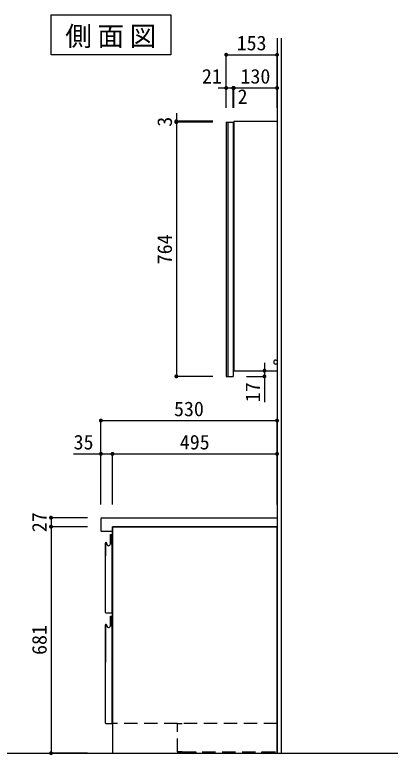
# Model space of a CAD drawing. Units: millimetres on the paper, scale 1:20. Extents: x -205 to 195, y -144 to 138.
# Drawn here: x -38.1 to 18.3, y -32.8 to 78.5 of the extents above; entities that cross this region are included whole.
import ezdxf
from ezdxf.enums import TextEntityAlignment as Align

# ---------------------------------------------------------------- set-up
doc = ezdxf.new("R2010")
doc.units = ezdxf.units.MM
doc.linetypes.add('CHAIN1', pattern=[8, 5, -1, 1, -1])
doc.linetypes.add('DASHED2', pattern=[3, 2, -1])
doc.layers.add('0-1_1', color=7, linetype='Continuous')
doc.layers.add('0-2_2', color=4, linetype='Continuous')
doc.styles.add('ＭＳ ゴシック', font='')
doc.styles.get('ＭＳ ゴシック').set_extended_font_data('MS Gothic')

msp = doc.modelspace()

# ---------------------------------------------------------------- hatches: boundary and pattern name
at = {"layer": '0-2_2'}
for points in [[(-6.05, 72.5, 1), (-6.65, 72.5, 1)], [(1.6, 72.5, 1), (1, 72.5, 1)], [(-6.05, 67.5, 1), (-6.65, 67.5, 1)], [(-5, 67.5, 1), (-5.6, 67.5, 1)], [(-5, 67.5, 1), (-5.6, 67.5, 1)], [(-4.9, 67.5, 1), (-5.5, 67.5, 1)], [(-4.9, 67.5, 1), (-5.5, 67.5, 1)], [(1.6, 67.5, 1), (1, 67.5, 1)], [(-13.55, 62.5, 1), (-14.15, 62.5, 1)], [(-13.55, 62.35, 1), (-14.15, 62.35, 1)], [(-13.55, 62.35, 1), (-14.15, 62.35, 1)], [(-0.296, 25, 1), (-0.896, 25, 1)], [(-13.55, 24.15, 1), (-14.15, 24.15, 1)], [(-0.296, 24.15, 1), (-0.896, 24.15, 1)], [(-24.9, 17.5, 1), (-25.5, 17.5, 1)], [(1.6, 17.5, 1), (1, 17.5, 1)], [(-24.9, 12.5, 1), (-25.5, 12.5, 1)], [(-23.15, 12.5, 1), (-23.75, 12.5, 1)], [(-23.15, 12.5, 1), (-23.75, 12.5, 1)], [(1.6, 12.5, 1), (1, 12.5, 1)], [(-32.4, 2.9, 1), (-33, 2.9, 1)], [(-32.4, 1.55, 1), (-33, 1.55, 1)], [(-32.4, 1.55, 1), (-33, 1.55, 1)], [(-32.4, -32.5, 1), (-33, -32.5, 1)]]:
    msp.add_hatch(color=132, dxfattribs=at).paths.add_polyline_path(points)

# ---------------------------------------------------------------- linework, layer by layer
at = {"layer": '0-1_1'}
for p, q in [((-6.35, 62.35), (-5.3, 62.35)), ((-5.3, 62.35), (-5.3, 24.15)), ((-5.2, 62.5), (1.3, 62.5)), ((-5.2, 62.5), (-5.2, 25)), ((1.3, 62.5), (1.3, 25.75)), ((1.1, 26.599), (1.3, 26.599)), ((1.3, 25.999), (1.1, 25.999)), ((1.3, 25.999), (1.3, 25)), ((-5.2, 25), (1.3, 25)), ((-25.05, 2.9), (1.3, 2.9)), ((1.3, 2.9), (1.3, 1.55)), ((1.3, 1.55), (-23.45, 1.55)), ((-23.45, 1.55), (-23.45, 0.925)), ((-23.45, 1.55), (1.3, 1.55)), ((-23.45, -28.05), (-23.45, 1.55)), ((1.3, -32.5), (1.3, 1.55)), ((-23.775, -1.034), (-23.77, 0.4)), ((-23.77, 0.4), (-23.573, 0.4)), ((-23.55, 0.36), (-23.573, 0.4)), ((-23.55, -1.15), (-23.55, 0.36)), ((-23.475, 0.9), (-23.45, 0.925)), ((-24.49, -0.8), (-24.449, -0.807)), ((-24.49, -0.8), (-24.49, -2.807)), ((-24.49, -11.325), (-24.49, -0.916)), ((-23.55, -1.022), (-23.55, -11.4)), ((-24.415, -11.4), (-23.55, -11.4)), ((-23.775, -13.334), (-23.77, -11.9)), ((-23.77, -11.9), (-23.573, -11.9)), ((-23.55, -11.94), (-23.573, -11.9)), ((-23.55, -13.45), (-23.55, -11.94)), ((-24.49, -13.1), (-24.449, -13.107)), ((-24.49, -13.1), (-24.49, -18.831)), ((-24.49, -27.975), (-24.49, -13.216)), ((-23.55, -13.322), (-23.55, -28.05)), ((-24.415, -28.05), (-23.55, -28.05)), ((-23.45, -32.5), (1.3, -32.5))]:
    msp.add_line(p, q, dxfattribs=at)
for points in [[(-6.35, 62.35), (-6.35, 24.15), (-5.3, 24.15)], [(-25.2, 2.75), (-25.2, 0.925), (-25.175, 0.9), (-23.475, 0.9)], [(1.3, 1.55), (-23.45, 1.55), (-23.45, -32.5)], [(-24.352, -0.888), (-24.348, -0.903), (-24.344, -0.919), (-24.291, -1.115)], [(-24.352, -13.188), (-24.348, -13.203), (-24.344, -13.219), (-24.291, -13.415)]]:
    msp.add_lwpolyline(points, dxfattribs=at)
for centre, radius, start, end in [((1.1, 26.299), 0.3, 90, 180), ((1.1, 26.299), 0.3, 180, 270), ((-25.05, 2.75), 0.15, 90, 180), ((-24.458, -0.917), 0.11, 14.99999, 85), ((-24.045, -1.034), 0.27, 269.95995, 0.01219), ((-24.045, -1.049), 0.255, 195, 269.95995), ((-24.415, -11.325), 0.075, 180, 270), ((-24.458, -13.217), 0.11, 14.99999, 85), ((-24.045, -13.334), 0.27, 269.95995, 0.01219), ((-24.045, -13.349), 0.255, 195, 269.95995), ((-24.415, -27.975), 0.075, 180, 270)]:
    msp.add_arc(centre, radius, start, end, dxfattribs=at)
at = {"layer": '0-2_2'}
for p, q in [((1.3, 75), (1.3, -32.5)), ((1.9, 75), (1.9, -32.5)), ((-6.35, 64.5), (-6.35, 72.5)), ((-6.35, 72.5), (1.3, 72.5)), ((1.3, 64.5), (1.3, 72.5)), ((-7.55, 67.5), (-4.1, 67.5)), ((-6.5, 67.5), (-4, 67.5)), ((-6.35, 64.5), (-6.35, 67.5)), ((-5.3, 64.5), (-5.3, 67.5)), ((-5.3, 64.5), (-5.3, 67.5)), ((-5.2, 64.5), (-5.2, 67.5)), ((-5.2, 67.5), (1.3, 67.5)), ((-5.2, 64.5), (-5.2, 67.5)), ((1.3, 64.5), (1.3, 67.5)), ((-13.85, 63.7), (-13.85, 61.15)), ((-8.35, 62.5), (-13.85, 62.5)), ((-8.35, 62.35), (-13.85, 62.35)), ((-8.35, 62.35), (-13.85, 62.35)), ((-13.85, 62.35), (-13.85, 24.15)), ((-6.1, 62.35), (-6.1, 24.15)), ((1.3, 31.612), (1.3, 31.412)), ((-0.596, 26.2), (-0.596, 20.266)), ((-3.2, 25), (-0.596, 25)), ((-8.35, 24.15), (-13.85, 24.15)), ((-3.3, 24.15), (-0.596, 24.15)), ((-25.2, 4.9), (-25.2, 17.5)), ((-25.2, 17.5), (1.3, 17.5)), ((1.3, 4.9), (1.3, 17.5)), ((-29.299, 12.5), (-23.45, 12.5)), ((-25.2, 4.9), (-25.2, 12.5)), ((-23.45, 4.9), (-23.45, 12.5)), ((-23.45, 12.5), (1.3, 12.5)), ((-23.45, 4.9), (-23.45, 12.5)), ((1.3, 4.9), (1.3, 12.5)), ((-27.2, 2.9), (-32.7, 2.9)), ((-32.7, 2.9), (-32.7, 1.55)), ((-27.2, 1.55), (-32.7, 1.55)), ((-27.2, 1.55), (-32.7, 1.55)), ((-32.7, 1.55), (-32.7, -32.5)), ((-199.5, -32.5), (76.9, -32.5)), ((-27.2, -32.5), (-32.7, -32.5)), ((-25.2, -32.5), (1.9, -32.5))]:
    msp.add_line(p, q, dxfattribs=at)
at = {"layer": '0-2_2', "linetype": 'DASHED2'}
for p, q in [((1.3, 1.55), (1.3, -32.5)), ((1.3, -28.05), (-23.45, -28.05)), ((-13.7, -32.3), (-13.7, -28.05)), ((-13.7, -28.05), (-12.95, -28.05)), ((-8.675, -28.05), (-8.975, -28.05)), ((-12.95, -32.3), (-13.7, -32.3)), ((-13.625, -32.3), (-13.025, -32.3)), ((-13.625, -32.5), (-13.625, -32.3)), ((-13.025, -32.5), (-13.625, -32.5)), ((-12.95, -32.3), (1.3, -32.3)), ((-11.5, -32.3), (-10.9, -32.3)), ((-11.5, -32.5), (-11.5, -32.3)), ((-10.9, -32.5), (-11.5, -32.5)), ((-10.9, -32.3), (-10.9, -32.5)), ((-1, -32.3), (-0.4, -32.3)), ((-1, -32.5), (-1, -32.3)), ((-0.4, -32.5), (-1, -32.5)), ((-0.4, -32.3), (-0.4, -32.5))]:
    msp.add_line(p, q, dxfattribs=at)
at = {"layer": '0-2_2', "linetype": 'CHAIN1'}
msp.add_line((1.3, -32.3), (1.3, -32.5), dxfattribs=at)
at = {"layer": '0-2_2'}
msp.add_lwpolyline([(-32.7, 78.5), (-14.7, 78.5), (-14.7, 72.5), (-32.7, 72.5)], close=True, dxfattribs=at)
at = {"layer": '0-2_2', "linetype": 'DASHED2'}
msp.add_lwpolyline([(-13.025, -32.3), (-13.025, -32.5), (1.3, -32.5)], dxfattribs=at)

# ---------------------------------------------------------------- texts
at = {"layer": '0-2_2', "style": 'ＭＳ ゴシック'}
for s, p in [('153', (-4.775, 72.5)), ('21', (-9.999, 67.5)), ('130', (-4.2, 67.5)), ('2', (-4.636, 64.447)), ('530', (-14.2, 17.5)), ('35', (-29.299, 12.5)), ('495', (-13.325, 12.5))]:
    msp.add_text(s, height=2.199, dxfattribs=at).set_placement(p, align=Align.BOTTOM_LEFT)
for s, p in [('3', (-13.85, 61.675)), ('764', (-13.85, 41)), ('17', (-0.596, 20.266)), ('27', (-32.7, 0.725)), ('681', (-32.7, -17.725))]:
    msp.add_text(s, height=2.199, rotation=90, dxfattribs=at).set_placement(p, align=Align.BOTTOM_LEFT)
at = {"layer": '0-2_2', "insert": (-30.557, 73.5), "char_height": 2.933, "attachment_point": 7, "style": 'ＭＳ ゴシック'}
msp.add_mtext('\\T1.21;側面図', dxfattribs=at)

doc.saveas('drawing.dxf')
